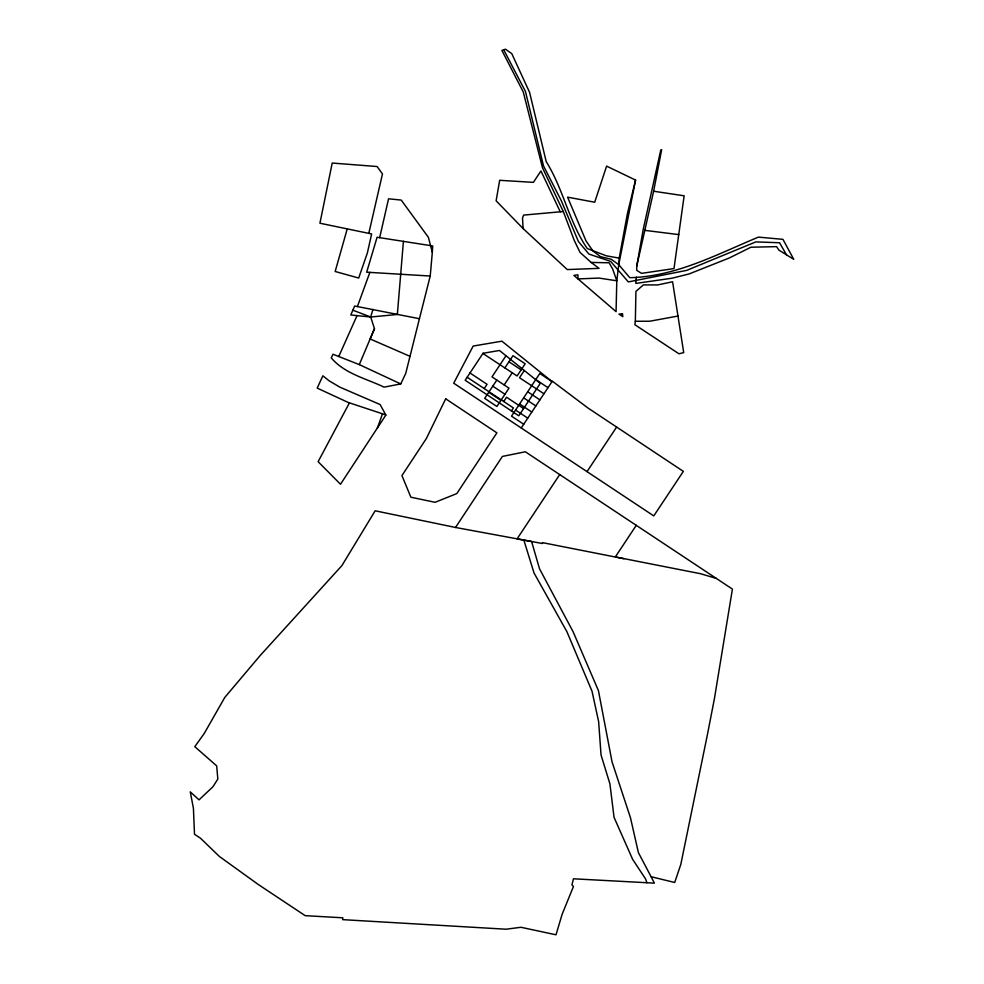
<?xml version="1.0" encoding="UTF-8"?>
<svg xmlns="http://www.w3.org/2000/svg" width="984" height="984" viewBox="0 0 984 984"><rect width="100%" height="100%" fill="white"/><g stroke="black" fill="none" stroke-linecap="round" stroke-linejoin="round"><path stroke-width="1.48" d="M635.344 321.276L635.922 291.375L643.413 284.893L657.607 284.942L672.589 281.768L683.72 352.641L678.935 353.773L634.901 324.732L635.344 321.276L649.723 321.227L678.247 315.999M432.32 252.334L432.714 245.951L377.081 237.255L366.675 272.199L430.229 276.037L432.32 252.334L428.409 237.365L401.238 200.084L388.569 198.793L379.664 237.673M636.279 277.107L635.849 283.417L671.998 278.214L689.107 273.946L729.341 257.956L750.915 247.23L776.561 246.627L778.934 250.133L793.744 259.333L782.956 239.346L758.43 237.119C716.905 254.327 675.701 276.725 629.76 277.685L618.751 264.659L611.187 259.247L600.486 256.664L592.86 250.871L585.997 240.859L567.583 197.157L594.717 202.224L606.611 166.124L635.566 180.072L618.751 264.659L616.796 280.797L616.07 311.645L573.906 275.397L577.916 274.807L578.002 278.915L598.973 278.066L616.796 280.797L612.688 269.062L609.133 262.777L591.15 262.421L580.006 252.384L574.25 240.403L563.303 211.523L542.455 167.698L523.279 91.992L501.889 50.43L505.419 49.2L511.742 53.579L529.589 92.361L546.206 161.622C563.402 189.063 568.986 221.978 587.264 248.546L606.378 255.815L619.219 258.14L618.751 264.659M403.428 241.301L397.351 314.486L370.697 317.008L350.796 314.966L354.646 306.024L419.43 318.718L430.229 276.037M653.634 191.228L684.151 195.804L673.991 268.583L641.543 273.355L636.746 270.366L636.709 266.32L643.216 229.407L660.768 150.035L661.642 149.666L653.634 191.228L636.709 266.32M619.219 258.14L627.361 213.835L635.566 180.072M368.803 233.356L382.481 173.91L377.081 166.53L332.223 163.049L319.923 223.22L371.632 233.946L367.376 252.925L358.693 278.041L335.163 271.486L347.241 228.891M400.746 383.932L359.295 364.609L332.986 354.24L331.264 357.893C344.757 373.822 366.073 378.483 384.092 387.142L400.746 383.932L405.716 373.489L419.43 318.718M410.168 356.417L370.144 338.963L374.474 328.693L370.697 317.008L372.911 309.48M377.376 427.991L382.505 413.809L385.863 415.051L340.501 484.251L318.127 461.693L349.431 402.85M357.401 306.553L369.861 272.371M359.295 364.609L374.474 328.693M338.754 356.516L357.044 315.606M651.101 876.719L654.385 883.128L573.451 878.798L571.95 884.887L573.451 886.486L562.098 914.382L556.009 934.8L520.954 927.285L506.059 929.216L342.666 919.646L342.813 917.801L305.188 915.661L258.165 884.419L219.395 856.474L200.441 838.184L194.5 834.26L193.417 808.221L190.256 791.862L199.039 799.857L212.962 786.72L217.821 779.045L216.677 765.884L194.795 746.659L204.217 733.523L224.758 697.471L260.219 655.479L341.94 565.566L375.15 510.794L455.531 527.473L502.406 456.428L525.345 451.779L732.416 589.096L714.421 698.64L707.287 735.306L680.805 864.432L674.716 882.488L651.101 876.719L638.407 852.636L630.473 817.765L612.036 761.813L598.432 690.62L573.118 631.753L539.503 568.752L531.606 541.52L517.092 538.851L559.724 474.571M484.226 388.582L487.055 384.301L469.983 372.985M505.997 355.741L491.988 376.872L509.011 388.163L496.883 406.453L484.694 398.372L496.822 380.082M504.903 367.881L512.984 355.691L525.173 363.772L517.092 375.962L482.91 353.477M504.177 384.953L512.258 372.764M503.734 401.521L506.563 397.241L523.599 408.532M524.3 370.501L519.503 377.733L543.918 393.748M511.434 410.918L513.402 407.942L467.154 377.241M521.249 427.954L552.319 381.165L588.075 408.089L683.351 471.373L653.77 515.911L453.71 383.194L473.169 346.061L501.901 341.177L552.036 381.583M636.267 525.333L615.344 556.932L700.46 573.697L716.327 578.408M587.018 471.619L616.636 427.056M563.303 211.523L523.611 215.102L522.516 218.153L523.107 228.559L567.264 269.567L599.035 268.361L591.15 262.421M644.729 230.342L678.8 234.61M455.531 527.473L542.368 543.5L542.541 542.651L623.954 558.715M382.505 413.809L348.09 402.407L317.217 388.114L322.863 375.802L329.16 380.845L339.886 387.167L380.107 404.535L385.863 415.051M352.85 310.194L370.697 317.008M551.999 381.558L539.81 373.477L511.52 416.146L523.709 424.239M508.937 361.78L521.139 369.873M535.776 379.566L547.965 387.647M527.682 391.767L539.884 399.848M523.648 397.856L535.837 405.949M492.775 386.171L504.964 394.252M519.601 403.957L531.791 412.038M488.728 392.272L500.93 400.353M515.567 410.057L527.756 418.138M523.107 228.559L496.12 200.797L499.663 180.306L533.389 182.36L540.942 170.97L560.253 211.794M786.856 255.496L779.586 242.753L755.847 241.904L686.672 270.379L628.346 281.928L610.707 261.449L588.936 254.069L578.408 241.51L561.384 200.896L543.476 165.841L525.431 91.364L503.71 49.79M646.98 882.734L645.455 878.761L632.638 859.339L614.053 817.347L609.908 783.817L601.039 754.962L598.641 721.666L592.024 691.235L566.895 631.666L534.029 572.995L523.845 540.081M445.691 398.815L426.355 438.544L401.927 475.592L410.882 497.215L435.1 502.307L456.81 493.587L496.895 432.849L445.691 398.815M483.046 353.281L465.161 380.254L518.789 415.789L540.278 383.379L499.478 350.488L483.046 353.281M622.478 313.859L618.973 314.105L622.798 316.663L622.478 313.859"/></g></svg>
